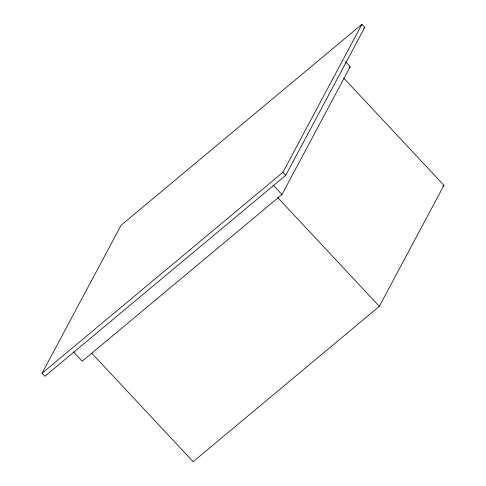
<?xml version="1.0" encoding="UTF-8"?>
<svg xmlns="http://www.w3.org/2000/svg" width="486" height="486" viewBox="0 0 486 486"><rect width="100%" height="100%" fill="white"/><g stroke="black" fill="none" stroke-linecap="round" stroke-linejoin="round"><path stroke-width="0.73" d="M42.057 373.254L121.081 225.255L361.924 24.3L364.767 27.344L285.744 175.337L44.9 376.292L42.057 373.254L282.901 172.299L361.924 24.3M73.422 351.815L82.213 361.22L281.959 194.552L350.193 66.758L345.546 61.777M91.83 353.279L193.13 461.7L379.335 306.332L443.943 185.336L343.681 78.015M363.601 28.316L364.767 27.344M349.033 67.73L350.193 66.758M442.776 186.302L443.943 185.336M282.901 172.299L285.744 175.337M273.175 185.148L281.959 194.552M277.518 197.359L379.335 306.332"/></g></svg>
